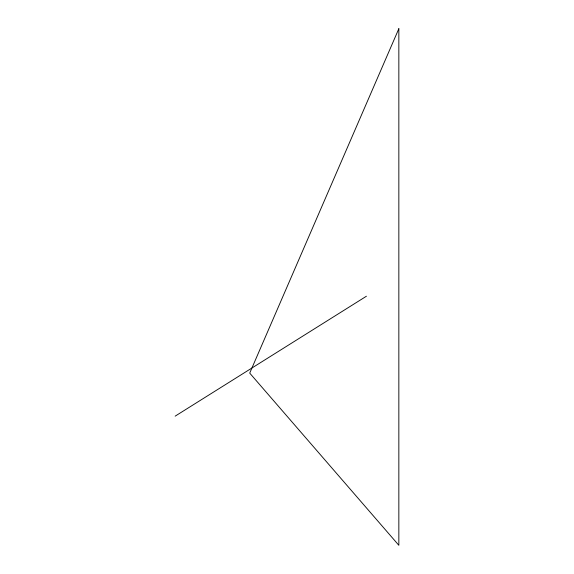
<?xml version="1.0" encoding="UTF-8"?>
<svg xmlns="http://www.w3.org/2000/svg" width="574" height="574" viewBox="0 0 574 574"><rect width="100%" height="100%" fill="white"/><g stroke="black" fill="none" stroke-linecap="round" stroke-linejoin="round"><path stroke-width="0.86" d="M175.156 416.15L366.427 296.22M398.844 28.7L249.719 373.1L398.844 545.3L398.844 28.7"/></g></svg>
